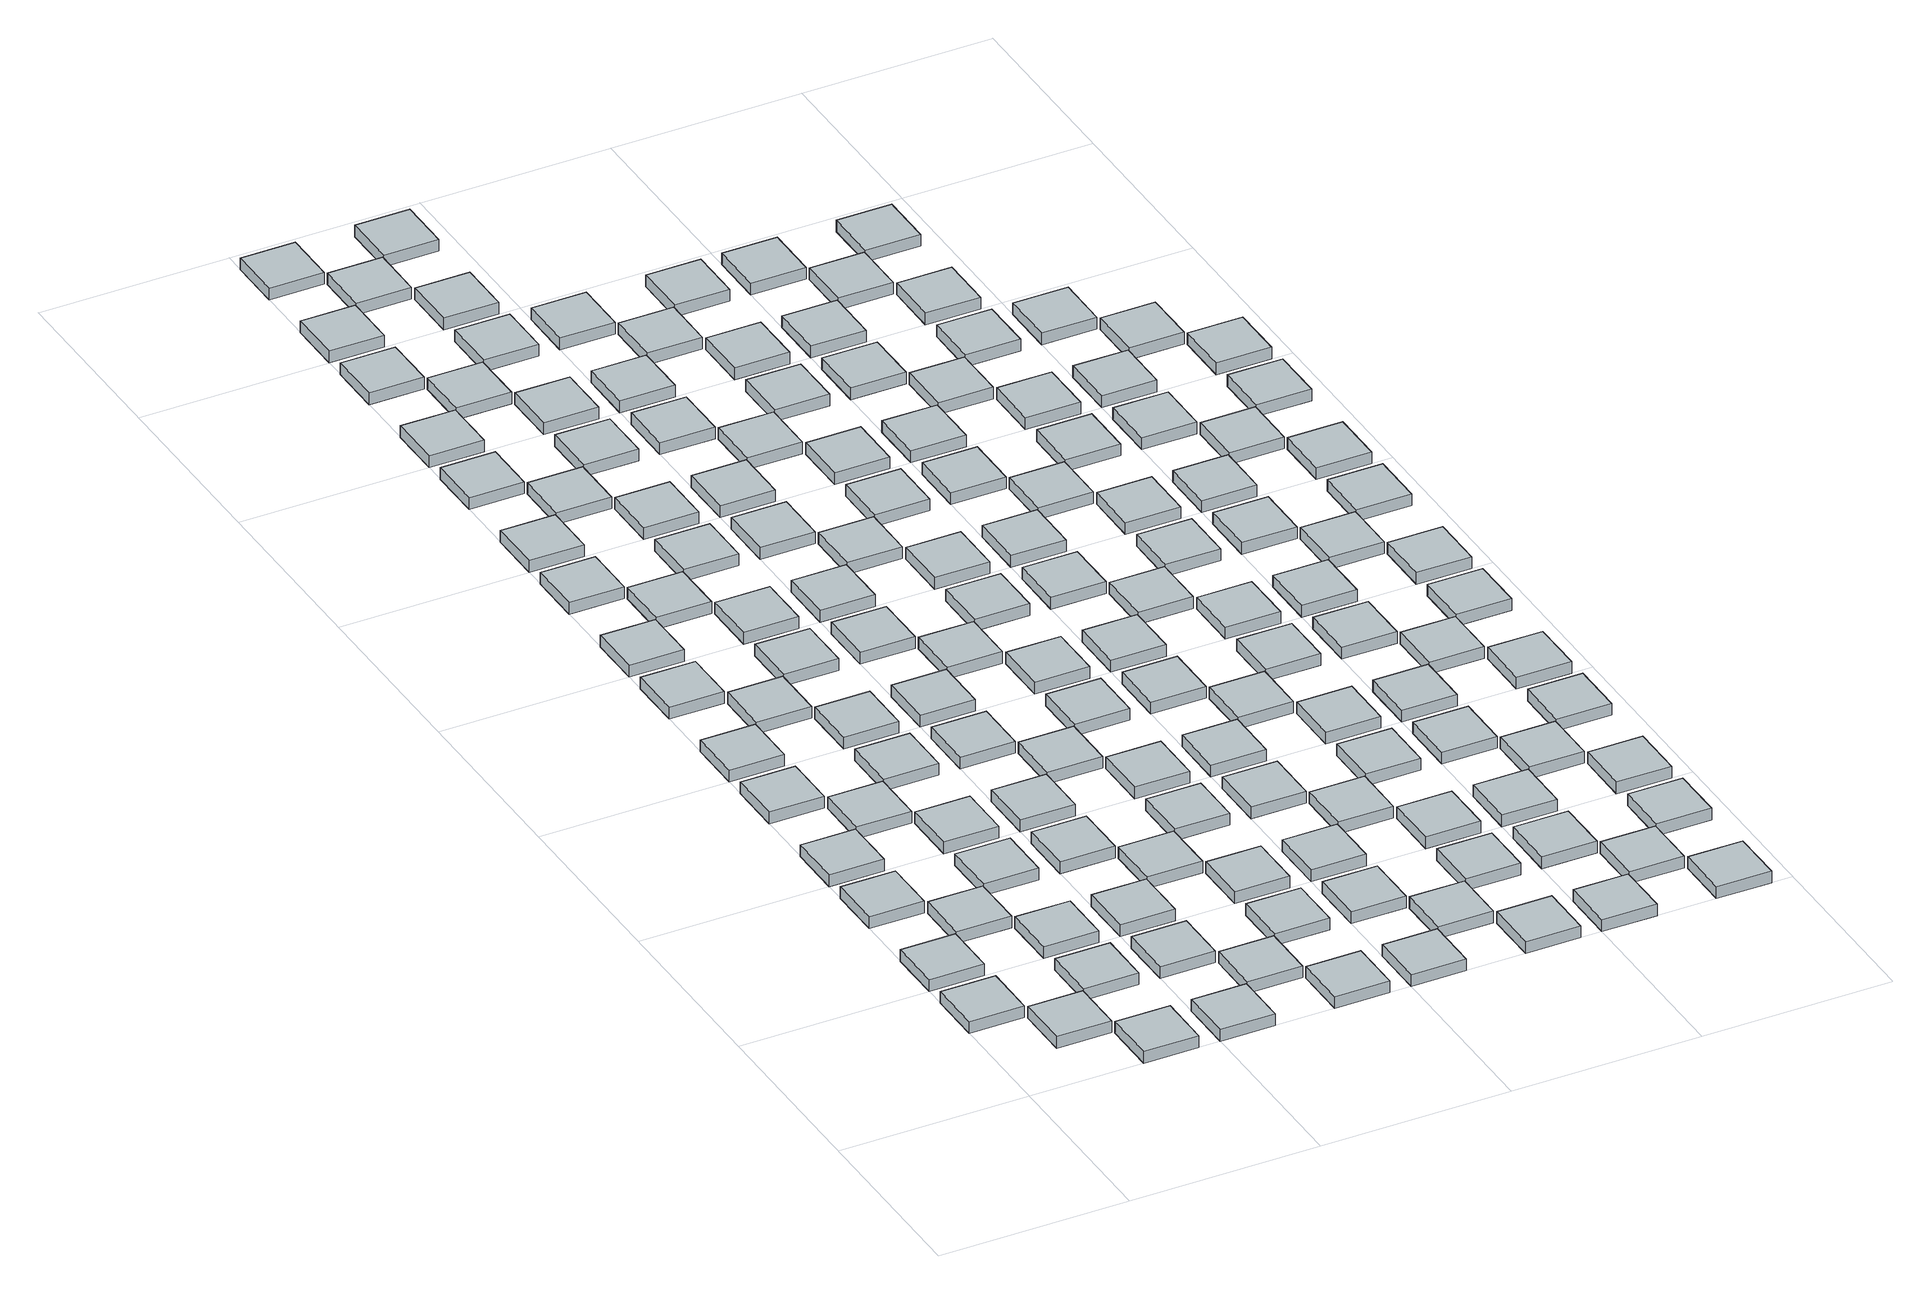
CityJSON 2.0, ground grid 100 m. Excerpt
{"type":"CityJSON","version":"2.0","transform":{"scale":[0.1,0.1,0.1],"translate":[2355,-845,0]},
"CityObjects":{
"object1":{"type":"GenericCityObject","geometry":[{"type":"Solid","lod":"1","boundaries":[[[[0,1,2,3]],[[4,5,1,0]],[[5,6,2,1]],[[6,7,3,2]],[[7,4,0,3]],[[7,6,5,4]]]]}]},
"object2":{"type":"GenericCityObject","geometry":[{"type":"Solid","lod":"1","boundaries":[[[[8,9,10,11]],[[12,13,9,8]],[[13,14,10,9]],[[14,15,11,10]],[[15,12,8,11]],[[15,14,13,12]]]]}]},
"object3":{"type":"GenericCityObject","geometry":[{"type":"Solid","lod":"1","boundaries":[[[[16,17,18,19]],[[20,21,17,16]],[[21,22,18,17]],[[22,23,19,18]],[[23,20,16,19]],[[23,22,21,20]]]]}]},
"object4":{"type":"GenericCityObject","geometry":[{"type":"Solid","lod":"1","boundaries":[[[[24,25,26,27]],[[28,29,25,24]],[[29,30,26,25]],[[30,31,27,26]],[[31,28,24,27]],[[31,30,29,28]]]]}]},
"object5":{"type":"GenericCityObject","geometry":[{"type":"Solid","lod":"1","boundaries":[[[[32,33,34,35]],[[36,37,33,32]],[[37,38,34,33]],[[38,39,35,34]],[[39,36,32,35]],[[39,38,37,36]]]]}]},
"object6":{"type":"GenericCityObject","geometry":[{"type":"Solid","lod":"1","boundaries":[[[[40,41,42,43]],[[44,45,41,40]],[[45,46,42,41]],[[46,47,43,42]],[[47,44,40,43]],[[47,46,45,44]]]]}]},
"object7":{"type":"GenericCityObject","geometry":[{"type":"Solid","lod":"1","boundaries":[[[[48,49,50,51]],[[52,53,49,48]],[[53,54,50,49]],[[54,55,51,50]],[[55,52,48,51]],[[55,54,53,52]]]]}]},
"object8":{"type":"GenericCityObject","geometry":[{"type":"Solid","lod":"1","boundaries":[[[[56,57,58,59]],[[60,61,57,56]],[[61,62,58,57]],[[62,63,59,58]],[[63,60,56,59]],[[63,62,61,60]]]]}]},
"object9":{"type":"GenericCityObject","geometry":[{"type":"Solid","lod":"1","boundaries":[[[[64,65,66,67]],[[68,69,65,64]],[[69,70,66,65]],[[70,71,67,66]],[[71,68,64,67]],[[71,70,69,68]]]]}]},
"object10":{"type":"GenericCityObject","geometry":[{"type":"Solid","lod":"1","boundaries":[[[[72,73,74,75]],[[76,77,73,72]],[[77,78,74,73]],[[78,79,75,74]],[[79,76,72,75]],[[79,78,77,76]]]]}]},
"object11":{"type":"GenericCityObject","geometry":[{"type":"Solid","lod":"1","boundaries":[[[[80,81,82,83]],[[84,85,81,80]],[[85,86,82,81]],[[86,87,83,82]],[[87,84,80,83]],[[87,86,85,84]]]]}]},
"object12":{"type":"GenericCityObject","geometry":[{"type":"Solid","lod":"1","boundaries":[[[[88,89,90,91]],[[92,93,89,88]],[[93,94,90,89]],[[94,95,91,90]],[[95,92,88,91]],[[95,94,93,92]]]]}]},
"object13":{"type":"GenericCityObject","geometry":[{"type":"Solid","lod":"1","boundaries":[[[[96,97,98,99]],[[100,101,97,96]],[[101,102,98,97]],[[102,103,99,98]],[[103,100,96,99]],[[103,102,101,100]]]]}]},
"object14":{"type":"GenericCityObject","geometry":[{"type":"Solid","lod":"1","boundaries":[[[[104,105,106,107]],[[108,109,105,104]],[[109,110,106,105]],[[110,111,107,106]],[[111,108,104,107]],[[111,110,109,108]]]]}]},
"object15":{"type":"GenericCityObject","geometry":[{"type":"Solid","lod":"1","boundaries":[[[[112,113,114,115]],[[116,117,113,112]],[[117,118,114,113]],[[118,119,115,114]],[[119,116,112,115]],[[119,118,117,116]]]]}]},
"object16":{"type":"GenericCityObject","geometry":[{"type":"Solid","lod":"1","boundaries":[[[[120,121,122,123]],[[124,125,121,120]],[[125,126,122,121]],[[126,127,123,122]],[[127,124,120,123]],[[127,126,125,124]]]]}]},
"object17":{"type":"GenericCityObject","geometry":[{"type":"Solid","lod":"1","boundaries":[[[[128,129,130,131]],[[132,133,129,128]],[[133,134,130,129]],[[134,135,131,130]],[[135,132,128,131]],[[135,134,133,132]]]]}]},
"object18":{"type":"GenericCityObject","geometry":[{"type":"Solid","lod":"1","boundaries":[[[[136,137,138,139]],[[140,141,137,136]],[[141,142,138,137]],[[142,143,139,138]],[[143,140,136,139]],[[143,142,141,140]]]]}]},
"object19":{"type":"GenericCityObject","geometry":[{"type":"Solid","lod":"1","boundaries":[[[[144,145,146,147]],[[148,149,145,144]],[[149,150,146,145]],[[150,151,147,146]],[[151,148,144,147]],[[151,150,149,148]]]]}]},
"object20":{"type":"GenericCityObject","geometry":[{"type":"Solid","lod":"1","boundaries":[[[[152,153,154,155]],[[156,157,153,152]],[[157,158,154,153]],[[158,159,155,154]],[[159,156,152,155]],[[159,158,157,156]]]]}]},
"object21":{"type":"GenericCityObject","geometry":[{"type":"Solid","lod":"1","boundaries":[[[[160,161,162,163]],[[164,165,161,160]],[[165,166,162,161]],[[166,167,163,162]],[[167,164,160,163]],[[167,166,165,164]]]]}]},
"object22":{"type":"GenericCityObject","geometry":[{"type":"Solid","lod":"1","boundaries":[[[[168,169,170,171]],[[172,173,169,168]],[[173,174,170,169]],[[174,175,171,170]],[[175,172,168,171]],[[175,174,173,172]]]]}]},
"object23":{"type":"GenericCityObject","geometry":[{"type":"Solid","lod":"1","boundaries":[[[[176,177,178,179]],[[180,181,177,176]],[[181,182,178,177]],[[182,183,179,178]],[[183,180,176,179]],[[183,182,181,180]]]]}]},
"object24":{"type":"GenericCityObject","geometry":[{"type":"Solid","lod":"1","boundaries":[[[[184,185,186,187]],[[188,189,185,184]],[[189,190,186,185]],[[190,191,187,186]],[[191,188,184,187]],[[191,190,189,188]]]]}]},
"object25":{"type":"GenericCityObject","geometry":[{"type":"Solid","lod":"1","boundaries":[[[[192,193,194,195]],[[196,197,193,192]],[[197,198,194,193]],[[198,199,195,194]],[[199,196,192,195]],[[199,198,197,196]]]]}]},
"object26":{"type":"GenericCityObject","geometry":[{"type":"Solid","lod":"1","boundaries":[[[[200,201,202,203]],[[204,205,201,200]],[[205,206,202,201]],[[206,207,203,202]],[[207,204,200,203]],[[207,206,205,204]]]]}]},
"object27":{"type":"GenericCityObject","geometry":[{"type":"Solid","lod":"1","boundaries":[[[[208,209,210,211]],[[212,213,209,208]],[[213,214,210,209]],[[214,215,211,210]],[[215,212,208,211]],[[215,214,213,212]]]]}]},
"object28":{"type":"GenericCityObject","geometry":[{"type":"Solid","lod":"1","boundaries":[[[[216,217,218,219]],[[220,221,217,216]],[[221,222,218,217]],[[222,223,219,218]],[[223,220,216,219]],[[223,222,221,220]]]]}]},
"object29":{"type":"GenericCityObject","geometry":[{"type":"Solid","lod":"1","boundaries":[[[[224,225,226,227]],[[228,229,225,224]],[[229,230,226,225]],[[230,231,227,226]],[[231,228,224,227]],[[231,230,229,228]]]]}]},
"object30":{"type":"GenericCityObject","geometry":[{"type":"Solid","lod":"1","boundaries":[[[[232,233,234,235]],[[236,237,233,232]],[[237,238,234,233]],[[238,239,235,234]],[[239,236,232,235]],[[239,238,237,236]]]]}]},
"object31":{"type":"GenericCityObject","geometry":[{"type":"Solid","lod":"1","boundaries":[[[[240,241,242,243]],[[244,245,241,240]],[[245,246,242,241]],[[246,247,243,242]],[[247,244,240,243]],[[247,246,245,244]]]]}]},
"object32":{"type":"GenericCityObject","geometry":[{"type":"Solid","lod":"1","boundaries":[[[[248,249,250,251]],[[252,253,249,248]],[[253,254,250,249]],[[254,255,251,250]],[[255,252,248,251]],[[255,254,253,252]]]]}]},
"object33":{"type":"GenericCityObject","geometry":[{"type":"Solid","lod":"1","boundaries":[[[[256,257,258,259]],[[260,261,257,256]],[[261,262,258,257]],[[262,263,259,258]],[[263,260,256,259]],[[263,262,261,260]]]]}]},
"object34":{"type":"GenericCityObject","geometry":[{"type":"Solid","lod":"1","boundaries":[[[[264,265,266,267]],[[268,269,265,264]],[[269,270,266,265]],[[270,271,267,266]],[[271,268,264,267]],[[271,270,269,268]]]]}]},
"object35":{"type":"GenericCityObject","geometry":[{"type":"Solid","lod":"1","boundaries":[[[[272,273,274,275]],[[276,277,273,272]],[[277,278,274,273]],[[278,279,275,274]],[[279,276,272,275]],[[279,278,277,276]]]]}]},
"object36":{"type":"GenericCityObject","geometry":[{"type":"Solid","lod":"1","boundaries":[[[[280,281,282,283]],[[284,285,281,280]],[[285,286,282,281]],[[286,287,283,282]],[[287,284,280,283]],[[287,286,285,284]]]]}]},
"object37":{"type":"GenericCityObject","geometry":[{"type":"Solid","lod":"1","boundaries":[[[[288,289,290,291]],[[292,293,289,288]],[[293,294,290,289]],[[294,295,291,290]],[[295,292,288,291]],[[295,294,293,292]]]]}]},
"object38":{"type":"GenericCityObject","geometry":[{"type":"Solid","lod":"1","boundaries":[[[[296,297,298,299]],[[300,301,297,296]],[[301,302,298,297]],[[302,303,299,298]],[[303,300,296,299]],[[303,302,301,300]]]]}]},
"object39":{"type":"GenericCityObject","geometry":[{"type":"Solid","lod":"1","boundaries":[[[[304,305,306,307]],[[308,309,305,304]],[[309,310,306,305]],[[310,311,307,306]],[[311,308,304,307]],[[311,310,309,308]]]]}]},
"object40":{"type":"GenericCityObject","geometry":[{"type":"Solid","lod":"1","boundaries":[[[[312,313,314,315]],[[316,317,313,312]],[[317,318,314,313]],[[318,319,315,314]],[[319,316,312,315]],[[319,318,317,316]]]]}]},
"object41":{"type":"GenericCityObject","geometry":[{"type":"Solid","lod":"1","boundaries":[[[[320,321,322,323]],[[324,325,321,320]],[[325,326,322,321]],[[326,327,323,322]],[[327,324,320,323]],[[327,326,325,324]]]]}]},
"object42":{"type":"GenericCityObject","geometry":[{"type":"Solid","lod":"1","boundaries":[[[[328,329,330,331]],[[332,333,329,328]],[[333,334,330,329]],[[334,335,331,330]],[[335,332,328,331]],[[335,334,333,332]]]]}]},
"object43":{"type":"GenericCityObject","geometry":[{"type":"Solid","lod":"1","boundaries":[[[[336,337,338,339]],[[340,341,337,336]],[[341,342,338,337]],[[342,343,339,338]],[[343,340,336,339]],[[343,342,341,340]]]]}]},
"object44":{"type":"GenericCityObject","geometry":[{"type":"Solid","lod":"1","boundaries":[[[[344,345,346,347]],[[348,349,345,344]],[[349,350,346,345]],[[350,351,347,346]],[[351,348,344,347]],[[351,350,349,348]]]]}]},
"object45":{"type":"GenericCityObject","geometry":[{"type":"Solid","lod":"1","boundaries":[[[[352,353,354,355]],[[356,357,353,352]],[[357,358,354,353]],[[358,359,355,354]],[[359,356,352,355]],[[359,358,357,356]]]]}]},
"object46":{"type":"GenericCityObject","geometry":[{"type":"Solid","lod":"1","boundaries":[[[[360,361,362,363]],[[364,365,361,360]],[[365,366,362,361]],[[366,367,363,362]],[[367,364,360,363]],[[367,366,365,364]]]]}]},
"object47":{"type":"GenericCityObject","geometry":[{"type":"Solid","lod":"1","boundaries":[[[[368,369,370,371]],[[372,373,369,368]],[[373,374,370,369]],[[374,375,371,370]],[[375,372,368,371]],[[375,374,373,372]]]]}]},
"object48":{"type":"GenericCityObject","geometry":[{"type":"Solid","lod":"1","boundaries":[[[[376,377,378,379]],[[380,381,377,376]],[[381,382,378,377]],[[382,383,379,378]],[[383,380,376,379]],[[383,382,381,380]]]]}]},
"object49":{"type":"GenericCityObject","geometry":[{"type":"Solid","lod":"1","boundaries":[[[[384,385,386,387]],[[388,389,385,384]],[[389,390,386,385]],[[390,391,387,386]],[[391,388,384,387]],[[391,390,389,388]]]]}]},
"object50":{"type":"GenericCityObject","geometry":[{"type":"Solid","lod":"1","boundaries":[[[[392,393,394,395]],[[396,397,393,392]],[[397,398,394,393]],[[398,399,395,394]],[[399,396,392,395]],[[399,398,397,396]]]]}]},
"object51":{"type":"GenericCityObject","geometry":[{"type":"Solid","lod":"1","boundaries":[[[[400,401,402,403]],[[404,405,401,400]],[[405,406,402,401]],[[406,407,403,402]],[[407,404,400,403]],[[407,406,405,404]]]]}]},
"object52":{"type":"GenericCityObject","geometry":[{"type":"Solid","lod":"1","boundaries":[[[[408,409,410,411]],[[412,413,409,408]],[[413,414,410,409]],[[414,415,411,410]],[[415,412,408,411]],[[415,414,413,412]]]]}]},
"object53":{"type":"GenericCityObject","geometry":[{"type":"Solid","lod":"1","boundaries":[[[[416,417,418,419]],[[420,421,417,416]],[[421,422,418,417]],[[422,423,419,418]],[[423,420,416,419]],[[423,422,421,420]]]]}]},
"object54":{"type":"GenericCityObject","geometry":[{"type":"Solid","lod":"1","boundaries":[[[[424,425,426,427]],[[428,429,425,424]],[[429,430,426,425]],[[430,431,427,426]],[[431,428,424,427]],[[431,430,429,428]]]]}]},
"object55":{"type":"GenericCityObject","geometry":[{"type":"Solid","lod":"1","boundaries":[[[[432,433,434,435]],[[436,437,433,432]],[[437,438,434,433]],[[438,439,435,434]],[[439,436,432,435]],[[439,438,437,436]]]]}]},
"object56":{"type":"GenericCityObject","geometry":[{"type":"Solid","lod":"1","boundaries":[[[[440,441,442,443]],[[444,445,441,440]],[[445,446,442,441]],[[446,447,443,442]],[[447,444,440,443]],[[447,446,445,444]]]]}]},
"object57":{"type":"GenericCityObject","geometry":[{"type":"Solid","lod":"1","boundaries":[[[[448,449,450,451]],[[452,453,449,448]],[[453,454,450,449]],[[454,455,451,450]],[[455,452,448,451]],[[455,454,453,452]]]]}]},
"object58":{"type":"GenericCityObject","geometry":[{"type":"Solid","lod":"1","boundaries":[[[[456,457,458,459]],[[460,461,457,456]],[[461,462,458,457]],[[462,463,459,458]],[[463,460,456,459]],[[463,462,461,460]]]]}]},
"object59":{"type":"GenericCityObject","geometry":[{"type":"Solid","lod":"1","boundaries":[[[[464,465,466,467]],[[468,469,465,464]],[[469,470,466,465]],[[470,471,467,466]],[[471,468,464,467]],[[471,470,469,468]]]]}]},
"object60":{"type":"GenericCityObject","geometry":[{"type":"Solid","lod":"1","boundaries":[[[[472,473,474,475]],[[476,477,473,472]],[[477,478,474,473]],[[478,479,475,474]],[[479,476,472,475]],[[479,478,477,476]]]]}]},
"object61":{"type":"GenericCityObject","geometry":[{"type":"Solid","lod":"1","boundaries":[[[[480,481,482,483]],[[484,485,481,480]],[[485,486,482,481]],[[486,487,483,482]],[[487,484,480,483]],[[487,486,485,484]]]]}]},
"object62":{"type":"GenericCityObject","geometry":[{"type":"Solid","lod":"1","boundaries":[[[[488,489,490,491]],[[492,493,489,488]],[[493,494,490,489]],[[494,495,491,490]],[[495,492,488,491]],[[495,494,493,492]]]]}]},
"object63":{"type":"GenericCityObject","geometry":[{"type":"Solid","lod":"1","boundaries":[[[[496,497,498,499]],[[500,501,497,496]],[[501,502,498,497]],[[502,503,499,498]],[[503,500,496,499]],[[503,502,501,500]]]]}]},
"object64":{"type":"GenericCityObject","geometry":[{"type":"Solid","lod":"1","boundaries":[[[[504,505,506,507]],[[508,509,505,504]],[[509,510,506,505]],[[510,511,507,506]],[[511,508,504,507]],[[511,510,509,508]]]]}]},
"object65":{"type":"GenericCityObject","geometry":[{"type":"Solid","lod":"1","boundaries":[[[[512,513,514,515]],[[516,517,513,512]],[[517,518,514,513]],[[518,519,515,514]],[[519,516,512,515]],[[519,518,517,516]]]]}]},
"object66":{"type":"GenericCityObject","geometry":[{"type":"Solid","lod":"1","boundaries":[[[[520,521,522,523]],[[524,525,521,520]],[[525,526,522,521]],[[526,527,523,522]],[[527,524,520,523]],[[527,526,525,524]]]]}]},
"object67":{"type":"GenericCityObject","geometry":[{"type":"Solid","lod":"1","boundaries":[[[[528,529,530,531]],[[532,533,529,528]],[[533,534,530,529]],[[534,535,531,530]],[[535,532,528,531]],[[535,534,533,532]]]]}]},
"object68":{"type":"GenericCityObject","geometry":[{"type":"Solid","lod":"1","boundaries":[[[[536,537,538,539]],[[540,541,537,536]],[[541,542,538,537]],[[542,543,539,538]],[[543,540,536,539]],[[543,542,541,540]]]]}]},
"object69":{"type":"GenericCityObject","geometry":[{"type":"Solid","lod":"1","boundaries":[[[[544,545,546,547]],[[548,549,545,544]],[[549,550,546,545]],[[550,551,547,546]],[[551,548,544,547]],[[551,550,549,548]]]]}]},
"object70":{"type":"GenericCityObject","geometry":[{"type":"Solid","lod":"1","boundaries":[[[[552,553,554,555]],[[556,557,553,552]],[[557,558,554,553]],[[558,559,555,554]],[[559,556,552,555]],[[559,558,557,556]]]]}]},
"object71":{"type":"GenericCityObject","geometry":[{"type":"Solid","lod":"1","boundaries":[[[[560,561,562,563]],[[564,565,561,560]],[[565,566,562,561]],[[566,567,563,562]],[[567,564,560,563]],[[567,566,565,564]]]]}]},
"object72":{"type":"GenericCityObject","geometry":[{"type":"Solid","lod":"1","boundaries":[[[[568,569,570,571]],[[572,573,569,568]],[[573,574,570,569]],[[574,575,571,570]],[[575,572,568,571]],[[575,574,573,572]]]]}]},
"object73":{"type":"GenericCityObject","geometry":[{"type":"Solid","lod":"1","boundaries":[[[[576,577,578,579]],[[580,581,577,576]],[[581,582,578,577]],[[582,583,579,578]],[[583,580,576,579]],[[583,582,581,580]]]]}]},
"object74":{"type":"GenericCityObject","geometry":[{"type":"Solid","lod":"1","boundaries":[[[[584,585,586,587]],[[588,589,585,584]],[[589,590,586,585]],[[590,591,587,586]],[[591,588,584,587]],[[591,590,589,588]]]]}]},
"object75":{"type":"GenericCityObject","geometry":[{"type":"Solid","lod":"1","boundaries":[[[[592,593,594,595]],[[596,597,593,592]],[[597,598,594,593]],[[598,599,595,594]],[[599,596,592,595]],[[599,598,597,596]]]]}]},
"object76":{"type":"GenericCityObject","geometry":[{"type":"Solid","lod":"1","boundaries":[[[[600,601,602,603]],[[604,605,601,600]],[[605,606,602,601]],[[606,607,603,602]],[[607,604,600,603]],[[607,606,605,604]]]]}]},
"object77":{"type":"GenericCityObject","geometry":[{"type":"Solid","lod":"1","boundaries":[[[[608,609,610,611]],[[612,613,609,608]],[[613,614,610,609]],[[614,615,611,610]],[[615,612,608,611]],[[615,614,613,612]]]]}]},
"object78":{"type":"GenericCityObject","geometry":[{"type":"Solid","lod":"1","boundaries":[[[[616,617,618,619]],[[620,621,617,616]],[[621,622,618,617]],[[622,623,619,618]],[[623,620,616,619]],[[623,622,621,620]]]]}]},
"object79":{"type":"GenericCityObject","geometry":[{"type":"Solid","lod":"1","boundaries":[[[[624,625,626,627]],[[628,629,625,624]],[[629,630,626,625]],[[630,631,627,626]],[[631,628,624,627]],[[631,630,629,628]]]]}]},
"object80":{"type":"GenericCityObject","geometry":[{"type":"Solid","lod":"1","boundaries":[[[[632,633,634,635]],[[636,637,633,632]],[[637,638,634,633]],[[638,639,635,634]],[[639,636,632,635]],[[639,638,637,636]]]]}]},
"object81":{"type":"GenericCityObject","geometry":[{"type":"Solid","lod":"1","boundaries":[[[[640,641,642,643]],[[644,645,641,640]],[[645,646,642,641]],[[646,647,643,642]],[[647,644,640,643]],[[647,646,645,644]]]]}]},
"object82":{"type":"GenericCityObject","geometry":[{"type":"Solid","lod":"1","boundaries":[[[[648,649,650,651]],[[652,653,649,648]],[[653,654,650,649]],[[654,655,651,650]],[[655,652,648,651]],[[655,654,653,652]]]]}]},
"object83":{"type":"GenericCityObject","geometry":[{"type":"Solid","lod":"1","boundaries":[[[[656,657,658,659]],[[660,661,657,656]],[[661,662,658,657]],[[662,663,659,658]],[[663,660,656,659]],[[663,662,661,660]]]]}]},
"object84":{"type":"GenericCityObject","geometry":[{"type":"Solid","lod":"1","boundaries":[[[[664,665,666,667]],[[668,669,665,664]],[[669,670,666,665]],[[670,671,667,666]],[[671,668,664,667]],[[671,670,669,668]]]]}]},
"object85":{"type":"GenericCityObject","geometry":[{"type":"Solid","lod":"1","boundaries":[[[[672,673,674,675]],[[676,677,673,672]],[[677,678,674,673]],[[678,679,675,674]],[[679,676,672,675]],[[679,678,677,676]]]]}]},
"object86":{"type":"GenericCityObject","geometry":[{"type":"Solid","lod":"1","boundaries":[[[[680,681,682,683]],[[684,685,681,680]],[[685,686,682,681]],[[686,687,683,682]],[[687,684,680,683]],[[687,686,685,684]]]]}]},
"object87":{"type":"GenericCityObject","geometry":[{"type":"Solid","lod":"1","boundaries":[[[[688,689,690,691]],[[692,693,689,688]],[[693,694,690,689]],[[694,695,691,690]],[[695,692,688,691]],[[695,694,693,692]]]]}]},
"object88":{"type":"GenericCityObject","geometry":[{"type":"Solid","lod":"1","boundaries":[[[[696,697,698,699]],[[700,701,697,696]],[[701,702,698,697]],[[702,703,699,698]],[[703,700,696,699]],[[703,702,701,700]]]]}]},
"object89":{"type":"GenericCityObject","geometry":[{"type":"Solid","lod":"1","boundaries":[[[[704,705,706,707]],[[708,709,705,704]],[[709,710,706,705]],[[710,711,707,706]],[[711,708,704,707]],[[711,710,709,708]]]]}]},
"object90":{"type":"GenericCityObject","geometry":[{"type":"Solid","lod":"1","boundaries":[[[[712,713,714,715]],[[716,717,713,712]],[[717,718,714,713]],[[718,719,715,714]],[[719,716,712,715]],[[719,718,717,716]]]]}]},
"object91":{"type":"GenericCityObject","geometry":[{"type":"Solid","lod":"1","boundaries":[[[[720,721,722,723]],[[724,725,721,720]],[[725,726,722,721]],[[726,727,723,722]],[[727,724,720,723]],[[727,726,725,724]]]]}]},
"object92":{"type":"GenericCityObject","geometry":[{"type":"Solid","lod":"1","boundaries":[[[[728,729,730,731]],[[732,733,729,728]],[[733,734,730,729]],[[734,735,731,730]],[[735,732,728,731]],[[735,734,733,732]]]]}]},
"object93":{"type":"GenericCityObject","geometry":[{"type":"Solid","lod":"1","boundaries":[[[[736,737,738,739]],[[740,741,737,736]],[[741,742,738,737]],[[742,743,739,738]],[[743,740,736,739]],[[743,742,741,740]]]]}]},
"object94":{"type":"GenericCityObject","geometry":[{"type":"Solid","lod":"1","boundaries":[[[[744,745,746,747]],[[748,749,745,744]],[[749,750,746,745]],[[750,751,747,746]],[[751,748,744,747]],[[751,750,749,748]]]]}]},
"object95":{"type":"GenericCityObject","geometry":[{"type":"Solid","lod":"1","boundaries":[[[[752,753,754,755]],[[756,757,753,752]],[[757,758,754,753]],[[758,759,755,754]],[[759,756,752,755]],[[759,758,757,756]]]]}]},
"object96":{"type":"GenericCityObject","geometry":[{"type":"Solid","lod":"1","boundaries":[[[[760,761,762,763]],[[764,765,761,760]],[[765,766,762,761]],[[766,767,763,762]],[[767,764,760,763]],[[767,766,765,764]]]]}]},
"object97":{"type":"GenericCityObject","geometry":[{"type":"Solid","lod":"1","boundaries":[[[[768,769,770,771]],[[772,773,769,768]],[[773,774,770,769]],[[774,775,771,770]],[[775,772,768,771]],[[775,774,773,772]]]]}]},
"object98":{"type":"GenericCityObject","geometry":[{"type":"Solid","lod":"1","boundaries":[[[[776,777,778,779]],[[780,781,777,776]],[[781,782,778,777]],[[782,783,779,778]],[[783,780,776,779]],[[783,782,781,780]]]]}]},
"object99":{"type":"GenericCityObject","geometry":[{"type":"Solid","lod":"1","boundaries":[[[[784,785,786,787]],[[788,789,785,784]],[[789,790,786,785]],[[790,791,787,786]],[[791,788,784,787]],[[791,790,789,788]]]]}]},
"object100":{"type":"GenericCityObject","geometry":[{"type":"Solid","lod":"1","boundaries":[[[[792,793,794,795]],[[796,797,793,792]],[[797,798,794,793]],[[798,799,795,794]],[[799,796,792,795]],[[799,798,797,796]]]]}]},
"object101":{"type":"GenericCityObject","geometry":[{"type":"Solid","lod":"1","boundaries":[[[[800,801,802,803]],[[804,805,801,800]],[[805,806,802,801]],[[806,807,803,802]],[[807,804,800,803]],[[807,806,805,804]]]]}]},
"object102":{"type":"GenericCityObject","geometry":[{"type":"Solid","lod":"1","boundaries":[[[[808,809,810,811]],[[812,813,809,808]],[[813,814,810,809]],[[814,815,811,810]],[[815,812,808,811]],[[815,814,813,812]]]]}]},
"object103":{"type":"GenericCityObject","geometry":[{"type":"Solid","lod":"1","boundaries":[[[[816,817,818,819]],[[820,821,817,816]],[[821,822,818,817]],[[822,823,819,818]],[[823,820,816,819]],[[823,822,821,820]]]]}]},
"object104":{"type":"GenericCityObject","geometry":[{"type":"Solid","lod":"1","boundaries":[[[[824,825,826,827]],[[828,829,825,824]],[[829,830,826,825]],[[830,831,827,826]],[[831,828,824,827]],[[831,830,829,828]]]]}]},
"object105":{"type":"GenericCityObject","geometry":[{"type":"Solid","lod":"1","boundaries":[[[[832,833,834,835]],[[836,837,833,832]],[[837,838,834,833]],[[838,839,835,834]],[[839,836,832,835]],[[839,838,837,836]]]]}]},
"object106":{"type":"GenericCityObject","geometry":[{"type":"Solid","lod":"1","boundaries":[[[[840,841,842,843]],[[844,845,841,840]],[[845,846,842,841]],[[846,847,843,842]],[[847,844,840,843]],[[847,846,845,844]]]]}]},
"object107":{"type":"GenericCityObject","geometry":[{"type":"Solid","lod":"1","boundaries":[[[[848,849,850,851]],[[852,853,849,848]],[[853,854,850,849]],[[854,855,851,850]],[[855,852,848,851]],[[855,854,853,852]]]]}]},
"object108":{"type":"GenericCityObject","geometry":[{"type":"Solid","lod":"1","boundaries":[[[[856,857,858,859]],[[860,861,857,856]],[[861,862,858,857]],[[862,863,859,858]],[[863,860,856,859]],[[863,862,861,860]]]]}]},
"object109":{"type":"GenericCityObject","geometry":[{"type":"Solid","lod":"1","boundaries":[[[[864,865,866,867]],[[868,869,865,864]],[[869,870,866,865]],[[870,871,867,866]],[[871,868,864,867]],[[871,870,869,868]]]]}]},
"object110":{"type":"GenericCityObject","geometry":[{"type":"Solid","lod":"1","boundaries":[[[[872,873,874,875]],[[876,877,873,872]],[[877,878,874,873]],[[878,879,875,874]],[[879,876,872,875]],[[879,878,877,876]]]]}]},
"object111":{"type":"GenericCityObject","geometry":[{"type":"Solid","lod":"1","boundaries":[[[[880,881,882,883]],[[884,885,881,880]],[[885,886,882,881]],[[886,887,883,882]],[[887,884,880,883]],[[887,886,885,884]]]]}]},
"object112":{"type":"GenericCityObject","geometry":[{"type":"Solid","lod":"1","boundaries":[[[[888,889,890,891]],[[892,893,889,888]],[[893,894,890,889]],[[894,895,891,890]],[[895,892,888,891]],[[895,894,893,892]]]]}]},
"object113":{"type":"GenericCityObject","geometry":[{"type":"Solid","lod":"1","boundaries":[[[[896,897,898,899]],[[900,901,897,896]],[[901,902,898,897]],[[902,903,899,898]],[[903,900,896,899]],[[903,902,901,900]]]]}]},
"object114":{"type":"GenericCityObject","geometry":[{"type":"Solid","lod":"1","boundaries":[[[[904,905,906,907]],[[908,909,905,904]],[[909,910,906,905]],[[910,911,907,906]],[[911,908,904,907]],[[911,910,909,908]]]]}]},
"object115":{"type":"GenericCityObject","geometry":[{"type":"Solid","lod":"1","boundaries":[[[[912,913,914,915]],[[916,917,913,912]],[[917,918,914,913]],[[918,919,915,914]],[[919,916,912,915]],[[919,918,917,916]]]]}]},
"object116":{"type":"GenericCityObject","geometry":[{"type":"Solid","lod":"1","boundaries":[[[[920,921,922,923]],[[924,925,921,920]],[[925,926,922,921]],[[926,927,923,922]],[[927,924,920,923]],[[927,926,925,924]]]]}]},
"object117":{"type":"GenericCityObject","geometry":[{"type":"Solid","lod":"1","boundaries":[[[[928,929,930,931]],[[932,933,929,928]],[[933,934,930,929]],[[934,935,931,930]],[[935,932,928,931]],[[935,934,933,932]]]]}]},
"object118":{"type":"GenericCityObject","geometry":[{"type":"Solid","lod":"1","boundaries":[[[[936,937,938,939]],[[940,941,937,936]],[[941,942,938,937]],[[942,943,939,938]],[[943,940,936,939]],[[943,942,941,940]]]]}]},
"object119":{"type":"GenericCityObject","geometry":[{"type":"Solid","lod":"1","boundaries":[[[[944,945,946,947]],[[948,949,945,944]],[[949,950,946,945]],[[950,951,947,946]],[[951,948,944,947]],[[951,950,949,948]]]]}]},
"object120":{"type":"GenericCityObject","geometry":[{"type":"Solid","lod":"1","boundaries":[[[[952,953,954,955]],[[956,957,953,952]],[[957,958,954,953]],[[958,959,955,954]],[[959,956,952,955]],[[959,958,957,956]]]]}]},
"object121":{"type":"GenericCityObject","geometry":[{"type":"Solid","lod":"1","boundaries":[[[[960,961,962,963]],[[964,965,961,960]],[[965,966,962,961]],[[966,967,963,962]],[[967,964,960,963]],[[967,966,965,964]]]]}]},
"object122":{"type":"GenericCityObject","geometry":[{"type":"Solid","lod":"1","boundaries":[[[[968,969,970,971]],[[972,973,969,968]],[[973,974,970,969]],[[974,975,971,970]],[[975,972,968,971]],[[975,974,973,972]]]]}]},
"object123":{"type":"GenericCityObject","geometry":[{"type":"Solid","lod":"1","boundaries":[[[[976,977,978,979]],[[980,981,977,976]],[[981,982,978,977]],[[982,983,979,978]],[[983,980,976,979]],[[983,982,981,980]]]]}]},
"object124":{"type":"GenericCityObject","geometry":[{"type":"Solid","lod":"1","boundaries":[[[[984,985,986,987]],[[988,989,985,984]],[[989,990,986,985]],[[990,991,987,986]],[[991,988,984,987]],[[991,990,989,988]]]]}]},
"object125":{"type":"GenericCityObject","geometry":[{"type":"Solid","lod":"1","boundaries":[[[[992,993,994,995]],[[996,997,993,992]],[[997,998,994,993]],[[998,999,995,994]],[[999,996,992,995]],[[999,998,997,996]]]]}]},
"object126":{"type":"GenericCityObject","geometry":[{"type":"Solid","lod":"1","boundaries":[[[[1000,1001,1002,1003]],[[1004,1005,1001,1000]],[[1005,1006,1002,1001]],[[1006,1007,1003,1002]],[[1007,1004,1000,1003]],[[1007,1006,1005,1004]]]]}]},
"object127":{"type":"GenericCityObject","geometry":[{"type":"Solid","lod":"1","boundaries":[[[[1008,1009,1010,1011]],[[1012,1013,1009,1008]],[[1013,1014,1010,1009]],[[1014,1015,1011,1010]],[[1015,1012,1008,1011]],[[1015,1014,1013,1012]]]]}]},
"object128":{"type":"GenericCityObject","geometry":[{"type":"Solid","lod":"1","boundaries":[[[[1016,1017,1018,1019]],[[1020,1021,1017,1016]],[[1021,1022,1018,1017]],[[1022,1023,1019,1018]],[[1023,1020,1016,1019]],[[1023,1022,1021,1020]]]]}]},
"object129":{"type":"GenericCityObject","geometry":[{"type":"Solid","lod":"1","boundaries":[[[[1024,1025,1026,1027]],[[1028,1029,1025,1024]],[[1029,1030,1026,1025]],[[1030,1031,1027,1026]],[[1031,1028,1024,1027]],[[1031,1030,1029,1028]]]]}]},
"object130":{"type":"GenericCityObject","geometry":[{"type":"Solid","lod":"1","boundaries":[[[[1032,1033,1034,1035]],[[1036,1037,1033,1032]],[[1037,1038,1034,1033]],[[1038,1039,1035,1034]],[[1039,1036,1032,1035]],[[1039,1038,1037,1036]]]]}]},
"object131":{"type":"GenericCityObject","geometry":[{"type":"Solid","lod":"1","boundaries":[[[[1040,1041,1042,1043]],[[1044,1045,1041,1040]],[[1045,1046,1042,1041]],[[1046,1047,1043,1042]],[[1047,1044,1040,1043]],[[1047,1046,1045,1044]]]]}]},
"object132":{"type":"GenericCityObject","geometry":[{"type":"Solid","lod":"1","boundaries":[[[[1048,1049,1050,1051]],[[1052,1053,1049,1048]],[[1053,1054,1050,1049]],[[1054,1055,1051,1050]],[[1055,1052,1048,1051]],[[1055,1054,1053,1052]]]]}]},
"object133":{"type":"GenericCityObject","geometry":[{"type":"Solid","lod":"1","boundaries":[[[[1056,1057,1058,1059]],[[1060,1061,1057,1056]],[[1061,1062,1058,1057]],[[1062,1063,1059,1058]],[[1063,1060,1056,1059]],[[1063,1062,1061,1060]]]]}]},
"object134":{"type":"GenericCityObject","geometry":[{"type":"Solid","lod":"1","boundaries":[[[[1064,1065,1066,1067]],[[1068,1069,1065,1064]],[[1069,1070,1066,1065]],[[1070,1071,1067,1066]],[[1071,1068,1064,1067]],[[1071,1070,1069,1068]]]]}]},
"object135":{"type":"GenericCityObject","geometry":[{"type":"Solid","lod":"1","boundaries":[[[[1072,1073,1074,1075]],[[1076,1077,1073,1072]],[[1077,1078,1074,1073]],[[1078,1079,1075,1074]],[[1079,1076,1072,1075]],[[1079,1078,1077,1076]]]]}]},
"object136":{"type":"GenericCityObject","geometry":[{"type":"Solid","lod":"1","boundaries":[[[[1080,1081,1082,1083]],[[1084,1085,1081,1080]],[[1085,1086,1082,1081]],[[1086,1087,1083,1082]],[[1087,1084,1080,1083]],[[1087,1086,1085,1084]]]]}]},
"object137":{"type":"GenericCityObject","geometry":[{"type":"Solid","lod":"1","boundaries":[[[[1088,1089,1090,1091]],[[1092,1093,1089,1088]],[[1093,1094,1090,1089]],[[1094,1095,1091,1090]],[[1095,1092,1088,1091]],[[1095,1094,1093,1092]]]]}]},
"object138":{"type":"GenericCityObject","geometry":[{"type":"Solid","lod":"1","boundaries":[[[[1096,1097,1098,1099]],[[1100,1101,1097,1096]],[[1101,1102,1098,1097]],[[1102,1103,1099,1098]],[[1103,1100,1096,1099]],[[1103,1102,1101,1100]]]]}]}
},
"vertices":[
[0,600,0],[289,600,0],[289,889,0],[0,889,0],[0,600,65],[289,600,65],[289,889,65],[0,889,65],
[0,1000,0],[289,1000,0],[289,1289,0],[0,1289,0],[0,1000,65],[289,1000,65],[289,1289,65],[0,1289,65],
[300,300,0],[589,300,0],[589,589,0],[300,589,0],[300,300,65],[589,300,65],[589,589,65],[300,589,65],
[0,1600,0],[289,1600,0],[289,1889,0],[0,1889,0],[0,1600,65],[289,1600,65],[289,1889,65],[0,1889,65],
[0,2000,0],[289,2000,0],[289,2289,0],[0,2289,0],[0,2000,65],[289,2000,65],[289,2289,65],[0,2289,65],
[600,0,0],[889,0,0],[889,289,0],[600,289,0],[600,0,65],[889,0,65],[889,289,65],[600,289,65],
[300,1300,0],[589,1300,0],[589,1589,0],[300,1589,0],[300,1300,65],[589,1300,65],[589,1589,65],[300,1589,65],
[0,2600,0],[289,2600,0],[289,2889,0],[0,2889,0],[0,2600,65],[289,2600,65],[289,2889,65],[0,2889,65],
[600,600,0],[889,600,0],[889,889,0],[600,889,0],[600,600,65],[889,600,65],[889,889,65],[600,889,65],
[0,3000,0],[289,3000,0],[289,3289,0],[0,3289,0],[0,3000,65],[289,3000,65],[289,3289,65],[0,3289,65],
[600,1000,0],[889,1000,0],[889,1289,0],[600,1289,0],[600,1000,65],[889,1000,65],[889,1289,65],[600,1289,65],
[300,2300,0],[589,2300,0],[589,2589,0],[300,2589,0],[300,2300,65],[589,2300,65],[589,2589,65],[300,2589,65],
[1000,0,0],[1289,0,0],[1289,289,0],[1000,289,0],[1000,0,65],[1289,0,65],[1289,289,65],[1000,289,65],
[0,3600,0],[289,3600,0],[289,3889,0],[0,3889,0],[0,3600,65],[289,3600,65],[289,3889,65],[0,3889,65],
[600,1600,0],[889,1600,0],[889,1889,0],[600,1889,0],[600,1600,65],[889,1600,65],[889,1889,65],[600,1889,65],
[1000,600,0],[1289,600,0],[1289,889,0],[1000,889,0],[1000,600,65],[1289,600,65],[1289,889,65],[1000,889,65],
[0,4000,0],[289,4000,0],[289,4289,0],[0,4289,0],[0,4000,65],[289,4000,65],[289,4289,65],[0,4289,65],
[600,2000,0],[889,2000,0],[889,2289,0],[600,2289,0],[600,2000,65],[889,2000,65],[889,2289,65],[600,2289,65],
[300,3300,0],[589,3300,0],[589,3589,0],[300,3589,0],[300,3300,65],[589,3300,65],[589,3589,65],[300,3589,65],
[1000,1000,0],[1289,1000,0],[1289,1289,0],[1000,1289,0],[1000,1000,65],[1289,1000,65],[1289,1289,65],[1000,1289,65],
[0,4600,0],[289,4600,0],[289,4889,0],[0,4889,0],[0,4600,65],[289,4600,65],[289,4889,65],[0,4889,65],
[600,2600,0],[889,2600,0],[889,2889,0],[600,2889,0],[600,2600,65],[889,2600,65],[889,2889,65],[600,2889,65],
[1300,300,0],[1589,300,0],[1589,589,0],[1300,589,0],[1300,300,65],[1589,300,65],[1589,589,65],[1300,589,65],
[1000,1600,0],[1289,1600,0],[1289,1889,0],[1000,1889,0],[1000,1600,65],[1289,1600,65],[1289,1889,65],[1000,1889,65],
[0,5000,0],[289,5000,0],[289,5289,0],[0,5289,0],[0,5000,65],[289,5000,65],[289,5289,65],[0,5289,65],
[600,3000,0],[889,3000,0],[889,3289,0],[600,3289,0],[600,3000,65],[889,3000,65],[889,3289,65],[600,3289,65],
[300,4300,0],[589,4300,0],[589,4589,0],[300,4589,0],[300,4300,65],[589,4300,65],[589,4589,65],[300,4589,65],
[1000,2000,0],[1289,2000,0],[1289,2289,0],[1000,2289,0],[1000,2000,65],[1289,2000,65],[1289,2289,65],[1000,2289,65],
[1600,0,0],[1889,0,0],[1889,289,0],[1600,289,0],[1600,0,65],[1889,0,65],[1889,289,65],[1600,289,65],
[0,5600,0],[289,5600,0],[289,5889,0],[0,5889,0],[0,5600,65],[289,5600,65],[289,5889,65],[0,5889,65],
[600,3600,0],[889,3600,0],[889,3889,0],[600,3889,0],[600,3600,65],[889,3600,65],[889,3889,65],[600,3889,65],
[1300,1300,0],[1589,1300,0],[1589,1589,0],[1300,1589,0],[1300,1300,65],[1589,1300,65],[1589,1589,65],[1300,1589,65],
[1000,2600,0],[1289,2600,0],[1289,2889,0],[1000,2889,0],[1000,2600,65],[1289,2600,65],[1289,2889,65],[1000,2889,65],
[1600,600,0],[1889,600,0],[1889,889,0],[1600,889,0],[1600,600,65],[1889,600,65],[1889,889,65],[1600,889,65],
[0,6000,0],[289,6000,0],[289,6289,0],[0,6289,0],[0,6000,65],[289,6000,65],[289,6289,65],[0,6289,65],
[600,4000,0],[889,4000,0],[889,4289,0],[600,4289,0],[600,4000,65],[889,4000,65],[889,4289,65],[600,4289,65],
[300,5300,0],[589,5300,0],[589,5589,0],[300,5589,0],[300,5300,65],[589,5300,65],[589,5589,65],[300,5589,65],
[1000,3000,0],[1289,3000,0],[1289,3289,0],[1000,3289,0],[1000,3000,65],[1289,3000,65],[1289,3289,65],[1000,3289,65],
[1600,1000,0],[1889,1000,0],[1889,1289,0],[1600,1289,0],[1600,1000,65],[1889,1000,65],[1889,1289,65],[1600,1289,65],
[0,6600,0],[289,6600,0],[289,6889,0],[0,6889,0],[0,6600,65],[289,6600,65],[289,6889,65],[0,6889,65],
[600,4600,0],[889,4600,0],[889,4889,0],[600,4889,0],[600,4600,65],[889,4600,65],[889,4889,65],[600,4889,65],
[1300,2300,0],[1589,2300,0],[1589,2589,0],[1300,2589,0],[1300,2300,65],[1589,2300,65],[1589,2589,65],[1300,2589,65],
[2000,0,0],[2289,0,0],[2289,289,0],[2000,289,0],[2000,0,65],[2289,0,65],[2289,289,65],[2000,289,65],
[1000,3600,0],[1289,3600,0],[1289,3889,0],[1000,3889,0],[1000,3600,65],[1289,3600,65],[1289,3889,65],[1000,3889,65],
[1600,1600,0],[1889,1600,0],[1889,1889,0],[1600,1889,0],[1600,1600,65],[1889,1600,65],[1889,1889,65],[1600,1889,65],
[0,7000,0],[289,7000,0],[289,7289,0],[0,7289,0],[0,7000,65],[289,7000,65],[289,7289,65],[0,7289,65],
[600,5000,0],[889,5000,0],[889,5289,0],[600,5289,0],[600,5000,65],[889,5000,65],[889,5289,65],[600,5289,65],
[2000,600,0],[2289,600,0],[2289,889,0],[2000,889,0],[2000,600,65],[2289,600,65],[2289,889,65],[2000,889,65],
[300,6300,0],[589,6300,0],[589,6589,0],[300,6589,0],[300,6300,65],[589,6300,65],[589,6589,65],[300,6589,65],
[1000,4000,0],[1289,4000,0],[1289,4289,0],[1000,4289,0],[1000,4000,65],[1289,4000,65],[1289,4289,65],[1000,4289,65],
[1600,2000,0],[1889,2000,0],[1889,2289,0],[1600,2289,0],[1600,2000,65],[1889,2000,65],[1889,2289,65],[1600,2289,65],
[0,7600,0],[289,7600,0],[289,7889,0],[0,7889,0],[0,7600,65],[289,7600,65],[289,7889,65],[0,7889,65],
[600,5600,0],[889,5600,0],[889,5889,0],[600,5889,0],[600,5600,65],[889,5600,65],[889,5889,65],[600,5889,65],
[1300,3300,0],[1589,3300,0],[1589,3589,0],[1300,3589,0],[1300,3300,65],[1589,3300,65],[1589,3589,65],[1300,3589,65],
[2000,1000,0],[2289,1000,0],[2289,1289,0],[2000,1289,0],[2000,1000,65],[2289,1000,65],[2289,1289,65],[2000,1289,65],
[1000,4600,0],[1289,4600,0],[1289,4889,0],[1000,4889,0],[1000,4600,65],[1289,4600,65],[1289,4889,65],[1000,4889,65],
[1600,2600,0],[1889,2600,0],[1889,2889,0],[1600,2889,0],[1600,2600,65],[1889,2600,65],[1889,2889,65],[1600,2889,65],
[2300,300,0],[2589,300,0],[2589,589,0],[2300,589,0],[2300,300,65],[2589,300,65],[2589,589,65],[2300,589,65],
[600,6000,0],[889,6000,0],[889,6289,0],[600,6289,0],[600,6000,65],[889,6000,65],[889,6289,65],[600,6289,65],
[2000,1600,0],[2289,1600,0],[2289,1889,0],[2000,1889,0],[2000,1600,65],[2289,1600,65],[2289,1889,65],[2000,1889,65],
[300,7300,0],[589,7300,0],[589,7589,0],[300,7589,0],[300,7300,65],[589,7300,65],[589,7589,65],[300,7589,65],
[1000,5000,0],[1289,5000,0],[1289,5289,0],[1000,5289,0],[1000,5000,65],[1289,5000,65],[1289,5289,65],[1000,5289,65],
[1600,3000,0],[1889,3000,0],[1889,3289,0],[1600,3289,0],[1600,3000,65],[1889,3000,65],[1889,3289,65],[1600,3289,65],
[600,6600,0],[889,6600,0],[889,6889,0],[600,6889,0],[600,6600,65],[889,6600,65],[889,6889,65],[600,6889,65],
[1300,4300,0],[1589,4300,0],[1589,4589,0],[1300,4589,0],[1300,4300,65],[1589,4300,65],[1589,4589,65],[1300,4589,65],
[2000,2000,0],[2289,2000,0],[2289,2289,0],[2000,2289,0],[2000,2000,65],[2289,2000,65],[2289,2289,65],[2000,2289,65],
[2600,0,0],[2889,0,0],[2889,289,0],[2600,289,0],[2600,0,65],[2889,0,65],[2889,289,65],[2600,289,65],
[1000,5600,0],[1289,5600,0],[1289,5889,0],[1000,5889,0],[1000,5600,65],[1289,5600,65],[1289,5889,65],[1000,5889,65],
[1600,3600,0],[1889,3600,0],[1889,3889,0],[1600,3889,0],[1600,3600,65],[1889,3600,65],[1889,3889,65],[1600,3889,65],
[2300,1300,0],[2589,1300,0],[2589,1589,0],[2300,1589,0],[2300,1300,65],[2589,1300,65],[2589,1589,65],[2300,1589,65],
[600,7000,0],[889,7000,0],[889,7289,0],[600,7289,0],[600,7000,65],[889,7000,65],[889,7289,65],[600,7289,65],
[2000,2600,0],[2289,2600,0],[2289,2889,0],[2000,2889,0],[2000,2600,65],[2289,2600,65],[2289,2889,65],[2000,2889,65],
[2600,600,0],[2889,600,0],[2889,889,0],[2600,889,0],[2600,600,65],[2889,600,65],[2889,889,65],[2600,889,65],
[1000,6000,0],[1289,6000,0],[1289,6289,0],[1000,6289,0],[1000,6000,65],[1289,6000,65],[1289,6289,65],[1000,6289,65],
[1600,4000,0],[1889,4000,0],[1889,4289,0],[1600,4289,0],[1600,4000,65],[1889,4000,65],[1889,4289,65],[1600,4289,65],
[600,7600,0],[889,7600,0],[889,7889,0],[600,7889,0],[600,7600,65],[889,7600,65],[889,7889,65],[600,7889,65],
[1300,5300,0],[1589,5300,0],[1589,5589,0],[1300,5589,0],[1300,5300,65],[1589,5300,65],[1589,5589,65],[1300,5589,65],
[2000,3000,0],[2289,3000,0],[2289,3289,0],[2000,3289,0],[2000,3000,65],[2289,3000,65],[2289,3289,65],[2000,3289,65],
[2600,1000,0],[2889,1000,0],[2889,1289,0],[2600,1289,0],[2600,1000,65],[2889,1000,65],[2889,1289,65],[2600,1289,65],
[1000,6600,0],[1289,6600,0],[1289,6889,0],[1000,6889,0],[1000,6600,65],[1289,6600,65],[1289,6889,65],[1000,6889,65],
[1600,4600,0],[1889,4600,0],[1889,4889,0],[1600,4889,0],[1600,4600,65],[1889,4600,65],[1889,4889,65],[1600,4889,65],
[2300,2300,0],[2589,2300,0],[2589,2589,0],[2300,2589,0],[2300,2300,65],[2589,2300,65],[2589,2589,65],[2300,2589,65],
[3000,0,0],[3289,0,0],[3289,289,0],[3000,289,0],[3000,0,65],[3289,0,65],[3289,289,65],[3000,289,65],
[2000,3600,0],[2289,3600,0],[2289,3889,0],[2000,3889,0],[2000,3600,65],[2289,3600,65],[2289,3889,65],[2000,3889,65],
[2600,1600,0],[2889,1600,0],[2889,1889,0],[2600,1889,0],[2600,1600,65],[2889,1600,65],[2889,1889,65],[2600,1889,65],
[1600,5000,0],[1889,5000,0],[1889,5289,0],[1600,5289,0],[1600,5000,65],[1889,5000,65],[1889,5289,65],[1600,5289,65],
[3000,600,0],[3289,600,0],[3289,889,0],[3000,889,0],[3000,600,65],[3289,600,65],[3289,889,65],[3000,889,65],
[1300,6300,0],[1589,6300,0],[1589,6589,0],[1300,6589,0],[1300,6300,65],[1589,6300,65],[1589,6589,65],[1300,6589,65],
[2000,4000,0],[2289,4000,0],[2289,4289,0],[2000,4289,0],[2000,4000,65],[2289,4000,65],[2289,4289,65],[2000,4289,65],
[2600,2000,0],[2889,2000,0],[2889,2289,0],[2600,2289,0],[2600,2000,65],[2889,2000,65],[2889,2289,65],[2600,2289,65],
[1600,5600,0],[1889,5600,0],[1889,5889,0],[1600,5889,0],[1600,5600,65],[1889,5600,65],[1889,5889,65],[1600,5889,65],
[2300,3300,0],[2589,3300,0],[2589,3589,0],[2300,3589,0],[2300,3300,65],[2589,3300,65],[2589,3589,65],[2300,3589,65],
[3000,1000,0],[3289,1000,0],[3289,1289,0],[3000,1289,0],[3000,1000,65],[3289,1000,65],[3289,1289,65],[3000,1289,65],
[2000,4600,0],[2289,4600,0],[2289,4889,0],[2000,4889,0],[2000,4600,65],[2289,4600,65],[2289,4889,65],[2000,4889,65],
[2600,2600,0],[2889,2600,0],[2889,2889,0],[2600,2889,0],[2600,2600,65],[2889,2600,65],[2889,2889,65],[2600,2889,65],
[3300,300,0],[3589,300,0],[3589,589,0],[3300,589,0],[3300,300,65],[3589,300,65],[3589,589,65],[3300,589,65],
[1600,6000,0],[1889,6000,0],[1889,6289,0],[1600,6289,0],[1600,6000,65],[1889,6000,65],[1889,6289,65],[1600,6289,65],
[3000,1600,0],[3289,1600,0],[3289,1889,0],[3000,1889,0],[3000,1600,65],[3289,1600,65],[3289,1889,65],[3000,1889,65],
[2000,5000,0],[2289,5000,0],[2289,5289,0],[2000,5289,0],[2000,5000,65],[2289,5000,65],[2289,5289,65],[2000,5289,65],
[2600,3000,0],[2889,3000,0],[2889,3289,0],[2600,3289,0],[2600,3000,65],[2889,3000,65],[2889,3289,65],[2600,3289,65],
[1600,6600,0],[1889,6600,0],[1889,6889,0],[1600,6889,0],[1600,6600,65],[1889,6600,65],[1889,6889,65],[1600,6889,65],
[2300,4300,0],[2589,4300,0],[2589,4589,0],[2300,4589,0],[2300,4300,65],[2589,4300,65],[2589,4589,65],[2300,4589,65],
[3000,2000,0],[3289,2000,0],[3289,2289,0],[3000,2289,0],[3000,2000,65],[3289,2000,65],[3289,2289,65],[3000,2289,65],
[3600,0,0],[3889,0,0],[3889,289,0],[3600,289,0],[3600,0,65],[3889,0,65],[3889,289,65],[3600,289,65],
[2000,5600,0],[2289,5600,0],[2289,5889,0],[2000,5889,0],[2000,5600,65],[2289,5600,65],[2289,5889,65],[2000,5889,65],
[2600,3600,0],[2889,3600,0],[2889,3889,0],[2600,3889,0],[2600,3600,65],[2889,3600,65],[2889,3889,65],[2600,3889,65],
[3300,1300,0],[3589,1300,0],[3589,1589,0],[3300,1589,0],[3300,1300,65],[3589,1300,65],[3589,1589,65],[3300,1589,65],
[3000,2600,0],[3289,2600,0],[3289,2889,0],[3000,2889,0],[3000,2600,65],[3289,2600,65],[3289,2889,65],[3000,2889,65],
[3600,600,0],[3889,600,0],[3889,889,0],[3600,889,0],[3600,600,65],[3889,600,65],[3889,889,65],[3600,889,65],
[2000,6000,0],[2289,6000,0],[2289,6289,0],[2000,6289,0],[2000,6000,65],[2289,6000,65],[2289,6289,65],[2000,6289,65],
[2600,4000,0],[2889,4000,0],[2889,4289,0],[2600,4289,0],[2600,4000,65],[2889,4000,65],[2889,4289,65],[2600,4289,65],
[2300,5300,0],[2589,5300,0],[2589,5589,0],[2300,5589,0],[2300,5300,65],[2589,5300,65],[2589,5589,65],[2300,5589,65],
[3000,3000,0],[3289,3000,0],[3289,3289,0],[3000,3289,0],[3000,3000,65],[3289,3000,65],[3289,3289,65],[3000,3289,65],
[3600,1000,0],[3889,1000,0],[3889,1289,0],[3600,1289,0],[3600,1000,65],[3889,1000,65],[3889,1289,65],[3600,1289,65],
[2000,6600,0],[2289,6600,0],[2289,6889,0],[2000,6889,0],[2000,6600,65],[2289,6600,65],[2289,6889,65],[2000,6889,65],
[2600,4600,0],[2889,4600,0],[2889,4889,0],[2600,4889,0],[2600,4600,65],[2889,4600,65],[2889,4889,65],[2600,4889,65],
[3300,2300,0],[3589,2300,0],[3589,2589,0],[3300,2589,0],[3300,2300,65],[3589,2300,65],[3589,2589,65],[3300,2589,65],
[3000,3600,0],[3289,3600,0],[3289,3889,0],[3000,3889,0],[3000,3600,65],[3289,3600,65],[3289,3889,65],[3000,3889,65],
[3600,1600,0],[3889,1600,0],[3889,1889,0],[3600,1889,0],[3600,1600,65],[3889,1600,65],[3889,1889,65],[3600,1889,65],
[2600,5000,0],[2889,5000,0],[2889,5289,0],[2600,5289,0],[2600,5000,65],[2889,5000,65],[2889,5289,65],[2600,5289,65],
[2300,6300,0],[2589,6300,0],[2589,6589,0],[2300,6589,0],[2300,6300,65],[2589,6300,65],[2589,6589,65],[2300,6589,65],
[3000,4000,0],[3289,4000,0],[3289,4289,0],[3000,4289,0],[3000,4000,65],[3289,4000,65],[3289,4289,65],[3000,4289,65],
[3600,2000,0],[3889,2000,0],[3889,2289,0],[3600,2289,0],[3600,2000,65],[3889,2000,65],[3889,2289,65],[3600,2289,65],
[2600,5600,0],[2889,5600,0],[2889,5889,0],[2600,5889,0],[2600,5600,65],[2889,5600,65],[2889,5889,65],[2600,5889,65],
[3300,3300,0],[3589,3300,0],[3589,3589,0],[3300,3589,0],[3300,3300,65],[3589,3300,65],[3589,3589,65],[3300,3589,65],
[3000,4600,0],[3289,4600,0],[3289,4889,0],[3000,4889,0],[3000,4600,65],[3289,4600,65],[3289,4889,65],[3000,4889,65],
[3600,2600,0],[3889,2600,0],[3889,2889,0],[3600,2889,0],[3600,2600,65],[3889,2600,65],[3889,2889,65],[3600,2889,65],
[2600,6000,0],[2889,6000,0],[2889,6289,0],[2600,6289,0],[2600,6000,65],[2889,6000,65],[2889,6289,65],[2600,6289,65],
[3000,5000,0],[3289,5000,0],[3289,5289,0],[3000,5289,0],[3000,5000,65],[3289,5000,65],[3289,5289,65],[3000,5289,65],
[3600,3000,0],[3889,3000,0],[3889,3289,0],[3600,3289,0],[3600,3000,65],[3889,3000,65],[3889,3289,65],[3600,3289,65],
[2600,6600,0],[2889,6600,0],[2889,6889,0],[2600,6889,0],[2600,6600,65],[2889,6600,65],[2889,6889,65],[2600,6889,65],
[3300,4300,0],[3589,4300,0],[3589,4589,0],[3300,4589,0],[3300,4300,65],[3589,4300,65],[3589,4589,65],[3300,4589,65],
[3000,5600,0],[3289,5600,0],[3289,5889,0],[3000,5889,0],[3000,5600,65],[3289,5600,65],[3289,5889,65],[3000,5889,65],
[3600,3600,0],[3889,3600,0],[3889,3889,0],[3600,3889,0],[3600,3600,65],[3889,3600,65],[3889,3889,65],[3600,3889,65],
[3600,4000,0],[3889,4000,0],[3889,4289,0],[3600,4289,0],[3600,4000,65],[3889,4000,65],[3889,4289,65],[3600,4289,65],
[3300,5300,0],[3589,5300,0],[3589,5589,0],[3300,5589,0],[3300,5300,65],[3589,5300,65],[3589,5589,65],[3300,5589,65],
[3600,4600,0],[3889,4600,0],[3889,4889,0],[3600,4889,0],[3600,4600,65],[3889,4600,65],[3889,4889,65],[3600,4889,65],
[3600,5000,0],[3889,5000,0],[3889,5289,0],[3600,5289,0],[3600,5000,65],[3889,5000,65],[3889,5289,65],[3600,5289,65]
]}
